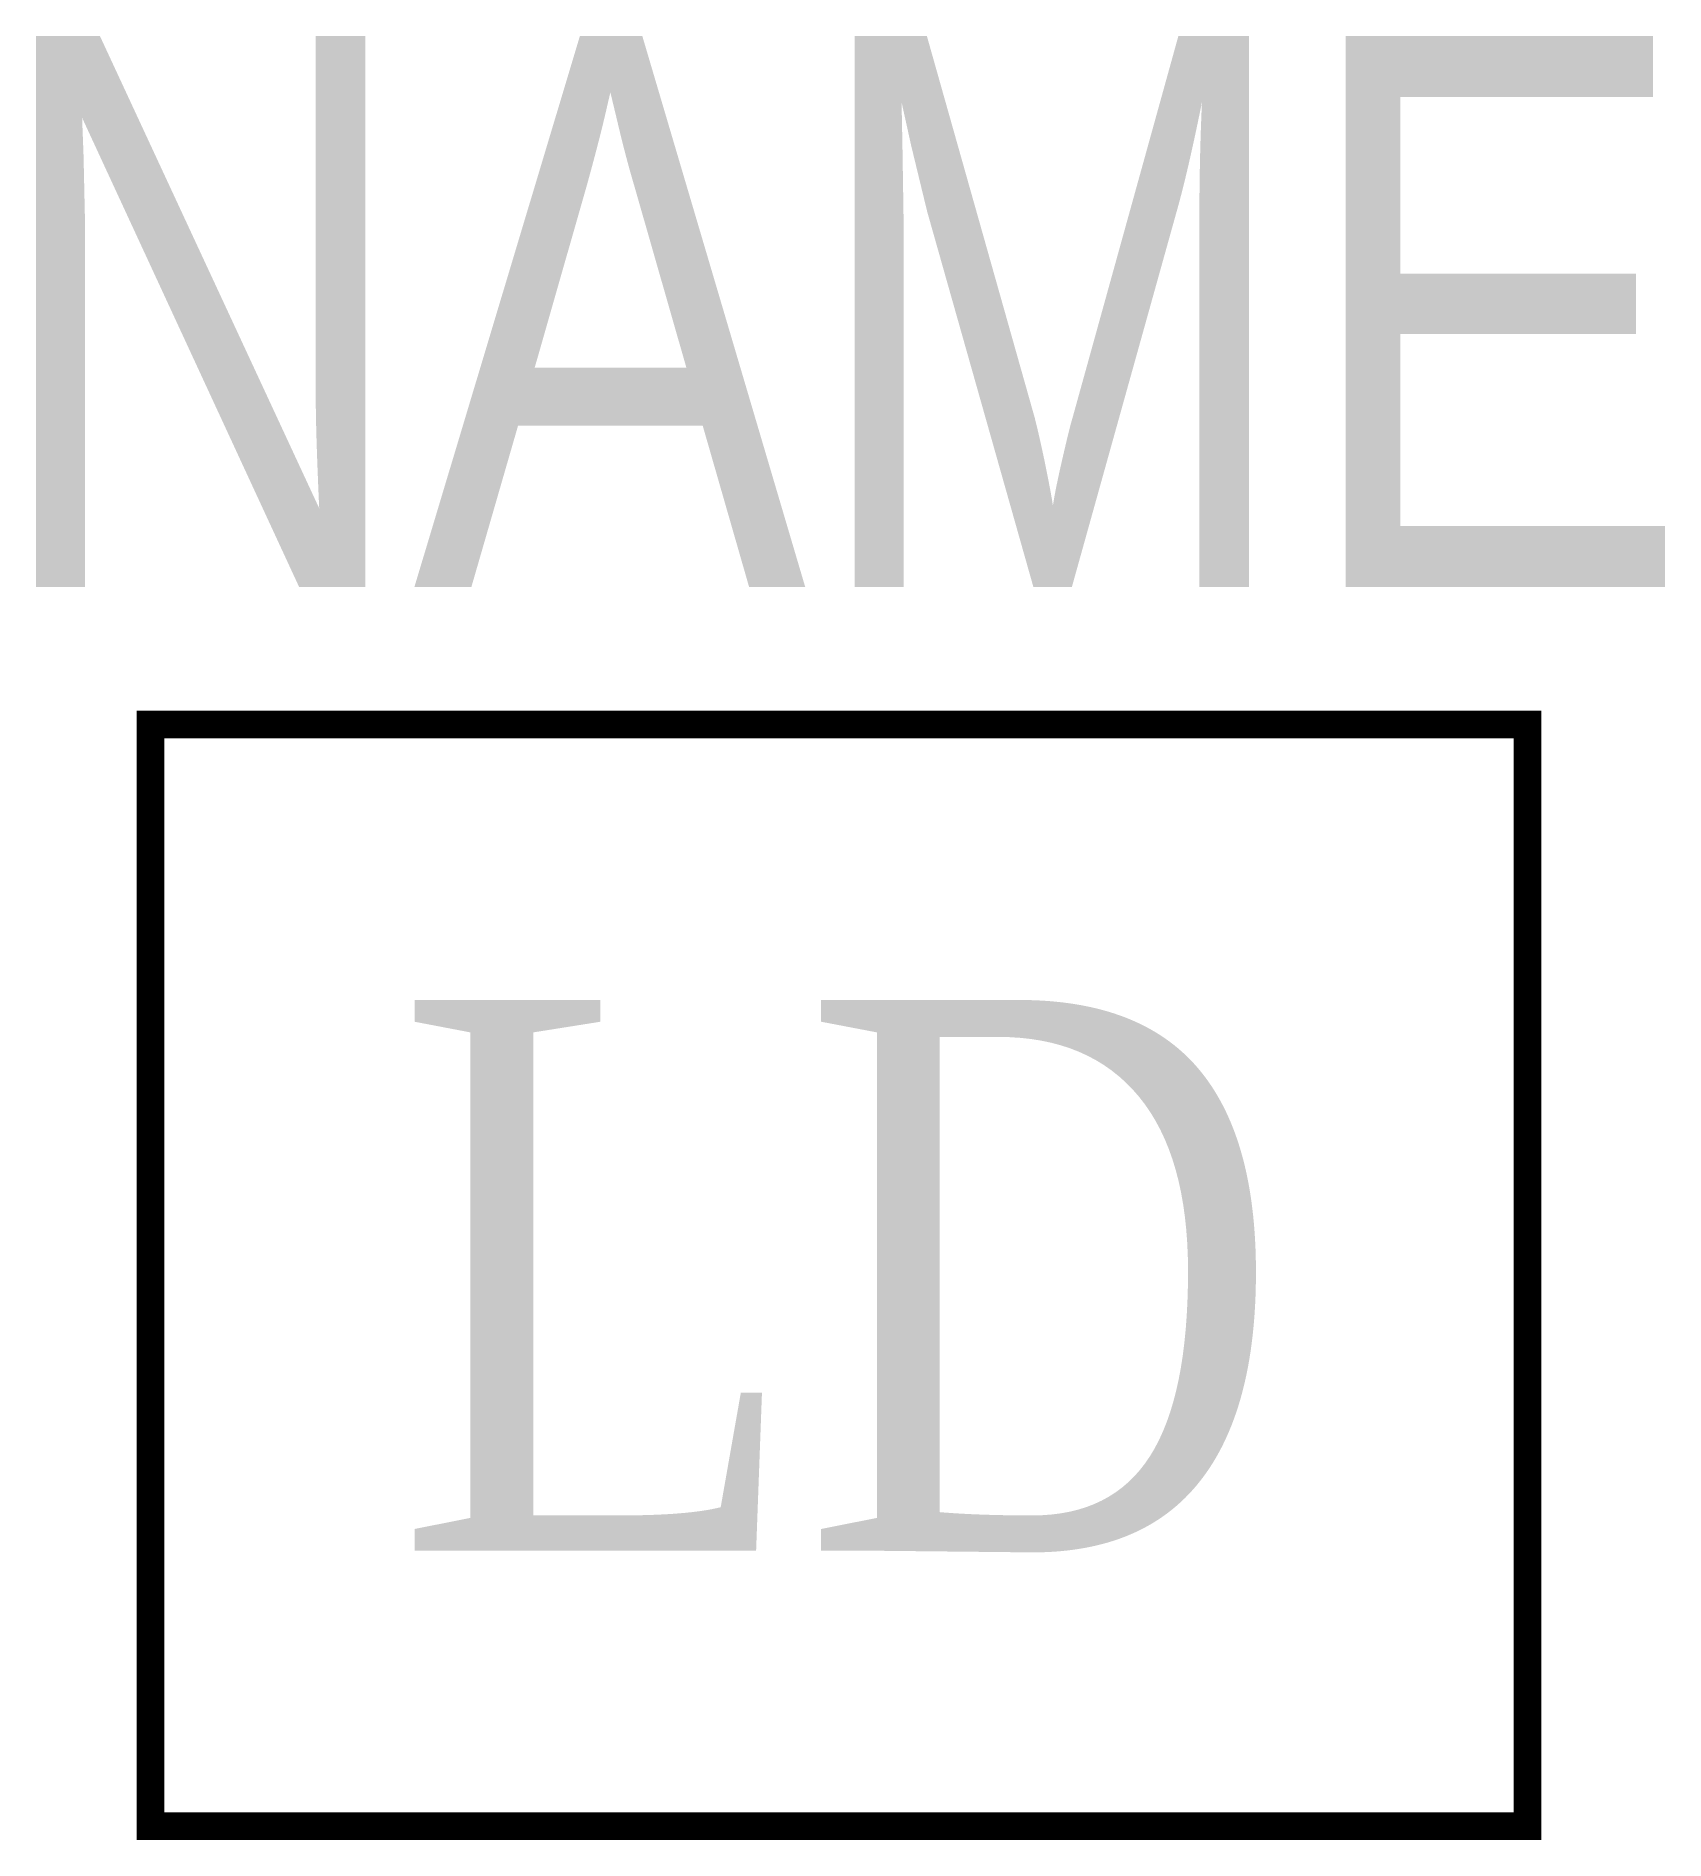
# Model space of a CAD drawing. Header units: millimetres. Extents: x -2.92 to 3, y -2.05 to 4.5.
import ezdxf
from ezdxf.enums import TextEntityAlignment as Align

# ---------------------------------------------------------------- set-up
doc = ezdxf.new("R2010")
doc.units = ezdxf.units.MM
doc.header["$MEASUREMENT"] = 0
doc.linetypes.add('DASHED', pattern=[0.75, 0.5, -0.25])
doc.styles.add('CHINESE', font='TIMES.TTF')

msp = doc.modelspace()

# ---------------------------------------------------------------- linework, layer by layer
at = {"color": 6, "linetype": 'DASHED', "const_width": 0.1}
msp.add_lwpolyline([(-2.5, 2), (-2.5, -2), (2.5, -2), (2.5, 2)], close=True, dxfattribs=at)

# ---------------------------------------------------------------- texts
at = {"style": 'CHINESE', "width": 0.8}
msp.add_text('LD', height=2, dxfattribs=at).set_placement((0, 0), align=Align.MIDDLE_CENTER)
at = {"width": 0.8}
msp.add_attdef('NAME', text='L', height=2, dxfattribs=at).set_placement((0, 3.5), align=Align.MIDDLE_CENTER)

doc.saveas('drawing.dxf')
